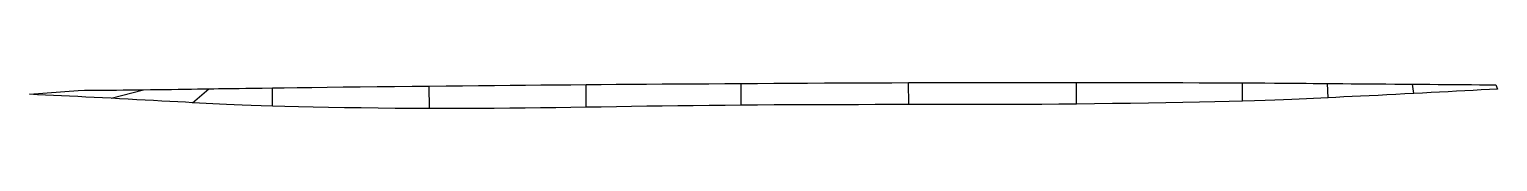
# Model space of a CAD drawing. Header units: metres. Extents: x 0 to 261, y -3 to 2.
import ezdxf

# ---------------------------------------------------------------- set-up
doc = ezdxf.new("R2010")
doc.units = ezdxf.units.M

msp = doc.modelspace()

# ---------------------------------------------------------------- linework, layer by layer
for p, q in [((0, 0), (8.66, 0.7)), ((0, 0), (8.66, 0.7)), ((1.42, -0.07), (0, 0)), ((0, 0), (0, 0)), ((8.66, 0.7), (9.78, 0.71)), ((8.66, 0.7), (8.66, 0.7)), ((9.78, 0.71), (10.91, 0.72)), ((10.91, 0.72), (12.04, 0.73)), ((12.04, 0.73), (13.19, 0.74)), ((13.19, 0.74), (14.33, 0.75)), ((14.33, 0.75), (15.49, 0.76)), ((14.5, -0.71), (20.26, 0.81)), ((15.49, 0.76), (16.66, 0.77)), ((16.66, 0.77), (17.84, 0.79)), ((17.84, 0.79), (19.04, 0.8)), ((19.04, 0.8), (20.26, 0.81)), ((20.26, 0.81), (21.49, 0.83)), ((20.26, 0.81), (20.26, 0.81)), ((20.26, 0.81), (20.26, 0.81)), ((21.49, 0.83), (22.74, 0.85)), ((22.74, 0.85), (23.98, 0.86)), ((23.98, 0.86), (25.22, 0.88)), ((25.22, 0.88), (26.44, 0.9)), ((26.44, 0.9), (27.62, 0.92)), ((27.62, 0.92), (28.77, 0.93)), ((28.77, 0.93), (29.86, 0.95)), ((28.99, -1.5), (31.85, 0.98)), ((29.86, 0.95), (30.9, 0.96)), ((30.9, 0.96), (31.85, 0.98)), ((31.85, 0.98), (32.74, 0.99)), ((31.85, 0.98), (31.85, 0.98)), ((31.85, 0.98), (31.85, 0.98)), ((32.74, 0.99), (33.58, 1.01)), ((33.58, 1.01), (34.42, 1.02)), ((34.42, 1.02), (35.29, 1.03)), ((35.29, 1.03), (36.22, 1.04)), ((36.22, 1.04), (37.25, 1.06)), ((37.25, 1.06), (38.43, 1.08)), ((38.43, 1.08), (39.78, 1.1)), ((39.78, 1.1), (41.34, 1.12)), ((41.34, 1.12), (43.15, 1.14)), ((43.15, 1.14), (45.24, 1.16)), ((43.16, -2.1), (43.15, 1.14)), ((43.15, 1.14), (43.15, 1.14)), ((43.15, 1.14), (43.15, 1.14)), ((45.24, 1.16), (47.58, 1.19)), ((47.58, 1.19), (50.13, 1.22)), ((50.13, 1.22), (52.86, 1.26)), ((52.86, 1.26), (55.74, 1.3)), ((55.74, 1.3), (58.72, 1.33)), ((58.72, 1.33), (61.77, 1.36)), ((61.77, 1.36), (64.86, 1.4)), ((64.86, 1.4), (67.95, 1.43)), ((67.95, 1.43), (71, 1.46)), ((71, 1.46), (73.99, 1.5)), ((71.02, -2.53), (71, 1.46)), ((71, 1.46), (71, 1.46)), ((71, 1.46), (71, 1.46)), ((73.99, 1.5), (76.9, 1.53)), ((76.9, 1.53), (79.76, 1.56)), ((79.76, 1.56), (82.58, 1.59)), ((82.58, 1.59), (85.35, 1.61)), ((85.35, 1.61), (88.08, 1.64)), ((88.08, 1.64), (90.79, 1.66)), ((90.79, 1.66), (93.48, 1.69)), ((93.48, 1.69), (96.16, 1.71)), ((96.16, 1.71), (98.84, 1.73)), ((98.84, 1.73), (101.51, 1.75)), ((98.86, -2.29), (98.84, 1.73)), ((98.84, 1.73), (98.84, 1.73)), ((98.84, 1.73), (98.84, 1.73)), ((101.51, 1.75), (104.2, 1.78)), ((104.2, 1.78), (106.9, 1.79)), ((106.9, 1.79), (109.61, 1.82)), ((109.61, 1.82), (112.34, 1.84)), ((112.34, 1.84), (115.09, 1.85)), ((115.09, 1.85), (117.86, 1.87)), ((117.86, 1.87), (120.66, 1.89)), ((120.66, 1.89), (123.5, 1.91)), ((123.5, 1.91), (126.37, 1.93)), ((126.37, 1.93), (129.28, 1.95)), ((126.39, -1.93), (126.37, 1.93)), ((126.37, 1.93), (126.37, 1.93)), ((126.37, 1.93), (126.37, 1.93)), ((129.28, 1.95), (132.22, 1.96)), ((132.22, 1.96), (135.18, 1.98)), ((135.18, 1.98), (138.17, 1.99)), ((138.17, 1.99), (141.17, 2.01)), ((141.17, 2.01), (144.18, 2.03)), ((144.18, 2.03), (147.18, 2.04)), ((147.18, 2.04), (150.18, 2.05)), ((150.18, 2.05), (153.17, 2.06)), ((153.17, 2.06), (156.13, 2.07)), ((156.13, 2.07), (159.08, 2.08)), ((156.16, -1.82), (156.13, 2.07)), ((156.13, 2.07), (156.13, 2.07)), ((156.13, 2.07), (156.13, 2.07)), ((159.08, 2.08), (162.01, 2.1)), ((162.01, 2.1), (164.92, 2.1)), ((164.92, 2.1), (167.85, 2.11)), ((167.85, 2.11), (170.78, 2.11)), ((170.78, 2.11), (173.73, 2.12)), ((173.73, 2.12), (176.71, 2.12)), ((176.71, 2.12), (179.73, 2.12)), ((179.73, 2.12), (182.79, 2.12)), ((182.79, 2.12), (185.91, 2.12)), ((185.91, 2.12), (185.91, 2.12)), ((185.91, 2.12), (185.91, 2.12)), ((185.91, 2.12), (189.08, 2.11)), ((185.92, -1.73), (185.91, 2.11)), ((189.08, 2.11), (192.29, 2.1)), ((192.29, 2.1), (195.5, 2.1)), ((195.5, 2.1), (198.69, 2.09)), ((198.69, 2.09), (201.8, 2.08)), ((201.8, 2.08), (204.83, 2.07)), ((204.83, 2.07), (207.74, 2.06)), ((207.74, 2.06), (210.49, 2.05)), ((210.49, 2.05), (213.05, 2.04)), ((213.05, 2.04), (215.4, 2.03)), ((215.4, 2.03), (215.4, 2.03)), ((215.4, 2.03), (215.4, 2.03)), ((215.4, 2.03), (217.51, 2.02)), ((215.41, -1.19), (215.4, 2.02)), ((217.51, 2.02), (219.4, 2.01)), ((219.4, 2.01), (221.1, 2)), ((221.1, 2), (222.65, 1.99)), ((222.65, 1.99), (224.08, 1.98)), ((224.08, 1.98), (225.42, 1.97)), ((225.42, 1.97), (226.69, 1.96)), ((226.69, 1.96), (227.95, 1.95)), ((227.95, 1.95), (229.2, 1.94)), ((229.2, 1.94), (230.49, 1.93)), ((230.6, -0.61), (230.49, 1.93)), ((230.49, 1.93), (230.49, 1.93)), ((230.49, 1.93), (230.49, 1.93)), ((230.49, 1.93), (231.84, 1.92)), ((231.84, 1.92), (233.25, 1.9)), ((233.25, 1.9), (234.72, 1.89)), ((234.72, 1.89), (236.22, 1.88)), ((236.22, 1.88), (237.75, 1.87)), ((237.75, 1.87), (239.31, 1.86)), ((239.31, 1.86), (240.88, 1.84)), ((240.88, 1.84), (242.46, 1.83)), ((242.46, 1.83), (244.03, 1.82)), ((244.23, 0.06), (242.65, -0.02)), ((244.03, 1.82), (245.59, 1.81)), ((245.81, 0.13), (244.23, 0.06)), ((245.59, 1.81), (245.59, 1.81)), ((245.59, 1.81), (245.59, 1.81)), ((245.59, 1.81), (247.14, 1.79)), ((245.81, 0.13), (245.59, 1.8)), ((247.36, 0.21), (245.81, 0.13)), ((245.81, 0.13), (245.81, 0.13)), ((245.81, 0.13), (245.81, 0.13)), ((247.14, 1.79), (248.66, 1.78)), ((248.89, 0.3), (247.36, 0.21)), ((248.66, 1.78), (250.16, 1.76)), ((250.41, 0.38), (248.89, 0.3)), ((250.16, 1.76), (251.65, 1.75)), ((251.9, 0.45), (250.41, 0.38)), ((251.65, 1.75), (253.13, 1.74)), ((253.39, 0.54), (251.9, 0.45)), ((253.13, 1.74), (254.6, 1.73)), ((254.87, 0.62), (253.39, 0.54)), ((254.6, 1.73), (256.06, 1.72)), ((256.34, 0.7), (254.87, 0.62)), ((256.06, 1.72), (257.51, 1.7)), ((257.8, 0.78), (256.34, 0.7)), ((257.51, 1.7), (258.95, 1.69)), ((259.26, 0.86), (257.8, 0.78)), ((258.95, 1.69), (260.4, 1.67)), ((260.71, 0.94), (259.26, 0.86)), ((260.4, 1.67), (260.4, 1.67)), ((260.4, 1.67), (260.71, 0.94)), ((260.71, 0.94), (260.71, 0.94)), ((2.84, -0.14), (1.42, -0.07)), ((4.27, -0.21), (2.84, -0.14)), ((5.71, -0.27), (4.27, -0.21)), ((7.14, -0.34), (5.71, -0.27)), ((8.59, -0.41), (7.14, -0.34)), ((10.05, -0.48), (8.59, -0.41)), ((11.52, -0.56), (10.05, -0.48)), ((13, -0.63), (11.52, -0.56)), ((14.5, -0.71), (13, -0.63)), ((16.01, -0.79), (14.5, -0.71)), ((14.5, -0.71), (14.5, -0.71)), ((14.5, -0.71), (14.5, -0.71)), ((17.54, -0.87), (16.01, -0.79)), ((19.06, -0.95), (17.54, -0.87)), ((20.57, -1.03), (19.06, -0.95)), ((22.07, -1.12), (20.57, -1.03)), ((23.54, -1.19), (22.07, -1.12)), ((24.97, -1.27), (23.54, -1.19)), ((26.36, -1.35), (24.97, -1.27)), ((27.7, -1.42), (26.36, -1.35)), ((28.99, -1.5), (27.7, -1.42)), ((30.21, -1.57), (28.99, -1.5)), ((28.99, -1.5), (28.99, -1.5)), ((28.99, -1.5), (28.99, -1.5)), ((31.39, -1.63), (30.21, -1.57)), ((32.57, -1.69), (31.39, -1.63)), ((33.77, -1.75), (32.57, -1.69)), ((35.02, -1.81), (33.77, -1.75)), ((36.35, -1.87), (35.02, -1.81)), ((37.81, -1.93), (36.35, -1.87)), ((39.41, -1.99), (37.81, -1.93)), ((41.18, -2.04), (39.41, -1.99)), ((43.16, -2.1), (41.18, -2.04)), ((45.37, -2.16), (43.16, -2.1)), ((43.16, -2.1), (43.16, -2.1)), ((43.16, -2.1), (43.16, -2.1)), ((47.79, -2.22), (45.37, -2.16)), ((50.38, -2.27), (47.79, -2.22)), ((53.12, -2.32), (50.38, -2.27)), ((55.98, -2.37), (53.12, -2.32)), ((58.93, -2.42), (55.98, -2.37)), ((61.94, -2.46), (58.93, -2.42)), ((64.98, -2.49), (61.94, -2.46)), ((68.01, -2.52), (64.98, -2.49)), ((71.02, -2.53), (68.01, -2.52)), ((73.97, -2.54), (71.02, -2.53)), ((71.02, -2.53), (71.02, -2.53)), ((71.02, -2.53), (71.02, -2.53)), ((76.88, -2.53), (73.97, -2.54)), ((79.73, -2.52), (76.88, -2.53)), ((82.53, -2.5), (79.73, -2.52)), ((85.31, -2.48), (82.53, -2.5)), ((88.05, -2.45), (85.31, -2.48)), ((90.78, -2.41), (88.05, -2.45)), ((93.48, -2.37), (90.78, -2.41)), ((96.17, -2.34), (93.48, -2.37)), ((98.86, -2.29), (96.17, -2.34)), ((101.55, -2.26), (98.86, -2.29)), ((98.86, -2.29), (98.86, -2.29)), ((98.86, -2.29), (98.86, -2.29)), ((104.24, -2.21), (101.55, -2.26)), ((106.94, -2.17), (104.24, -2.21)), ((109.65, -2.13), (106.94, -2.17)), ((112.38, -2.1), (109.65, -2.13)), ((115.12, -2.06), (112.38, -2.1)), ((117.89, -2.02), (115.12, -2.06)), ((120.7, -1.99), (117.89, -2.02)), ((123.52, -1.96), (120.7, -1.99)), ((126.39, -1.93), (123.52, -1.96)), ((129.3, -1.91), (126.39, -1.93)), ((126.39, -1.93), (126.39, -1.93)), ((126.39, -1.93), (126.39, -1.93)), ((132.23, -1.89), (129.3, -1.91)), ((135.2, -1.87), (132.23, -1.89)), ((138.19, -1.86), (135.2, -1.87)), ((141.18, -1.85), (138.19, -1.86)), ((144.19, -1.84), (141.18, -1.85)), ((147.2, -1.84), (144.19, -1.84)), ((150.2, -1.83), (147.2, -1.84)), ((153.19, -1.82), (150.2, -1.83)), ((156.16, -1.82), (153.19, -1.82)), ((159.1, -1.82), (156.16, -1.82)), ((156.16, -1.82), (156.16, -1.82)), ((156.16, -1.82), (156.16, -1.82)), ((162.03, -1.82), (159.1, -1.82)), ((164.95, -1.82), (162.03, -1.82)), ((167.87, -1.82), (164.95, -1.82)), ((170.8, -1.82), (167.87, -1.82)), ((173.75, -1.81), (170.8, -1.82)), ((176.73, -1.8), (173.75, -1.81)), ((179.75, -1.78), (176.73, -1.8)), ((182.81, -1.76), (179.75, -1.78)), ((185.92, -1.73), (182.81, -1.76)), ((189.1, -1.69), (185.92, -1.73)), ((185.92, -1.73), (185.92, -1.73)), ((185.92, -1.73), (185.92, -1.73)), ((192.3, -1.65), (189.1, -1.69)), ((195.52, -1.6), (192.3, -1.65)), ((198.69, -1.55), (195.52, -1.6)), ((201.82, -1.49), (198.69, -1.55)), ((204.84, -1.43), (201.82, -1.49)), ((207.75, -1.37), (204.84, -1.43)), ((210.5, -1.31), (207.75, -1.37)), ((213.06, -1.25), (210.5, -1.31)), ((215.41, -1.19), (213.06, -1.25)), ((217.53, -1.13), (215.41, -1.19)), ((215.41, -1.19), (215.41, -1.19)), ((215.41, -1.19), (215.41, -1.19)), ((219.42, -1.07), (217.53, -1.13)), ((221.14, -1.02), (219.42, -1.07)), ((222.7, -0.96), (221.14, -1.02)), ((224.14, -0.9), (222.7, -0.96)), ((225.48, -0.85), (224.14, -0.9)), ((226.77, -0.79), (225.48, -0.85)), ((228.03, -0.73), (226.77, -0.79)), ((229.3, -0.67), (228.03, -0.73)), ((230.6, -0.61), (229.3, -0.67)), ((231.97, -0.54), (230.6, -0.61)), ((230.6, -0.61), (230.6, -0.61)), ((230.6, -0.61), (230.6, -0.61)), ((233.39, -0.47), (231.97, -0.54)), ((234.86, -0.4), (233.39, -0.47)), ((236.38, -0.33), (234.86, -0.4)), ((237.92, -0.26), (236.38, -0.33)), ((239.48, -0.18), (237.92, -0.26)), ((241.06, -0.1), (239.48, -0.18)), ((242.65, -0.02), (241.06, -0.1))]:
    msp.add_line(p, q)

doc.saveas('drawing.dxf')
